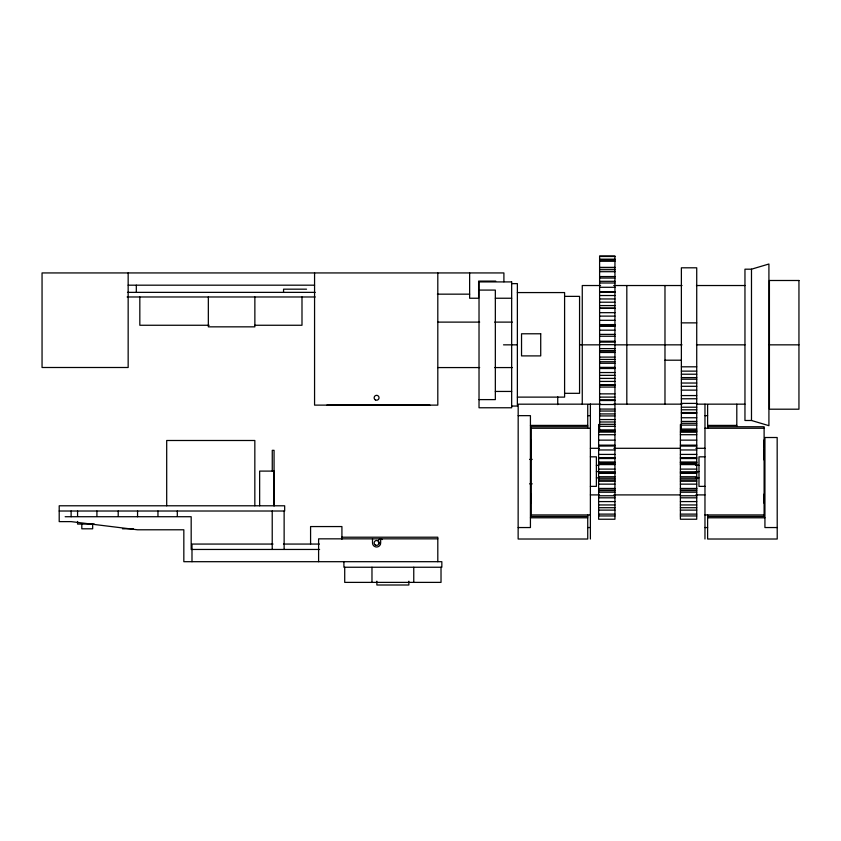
<?xml version="1.0" encoding="UTF-8"?>
<svg xmlns="http://www.w3.org/2000/svg" width="841" height="841" viewBox="0 0 841 841"><rect width="100%" height="100%" fill="white"/><g stroke="black" fill="none" stroke-linecap="round" stroke-linejoin="round"><path stroke-width="1.26" d="M764.112 459.995L764.143 449.178M531.207 448.295L531.239 439.885M764.112 503.317L764.112 494.024M600.611 404.153L518.182 404.185L518.14 539.018L587.733 539.018L587.733 514.944M531.239 494.024L531.239 503.317M378.503 540.069L378.503 542.519L379.995 543.654M378.902 539.554L380.626 538.839L382.361 539.554M751.486 269.194L768.916 264.011L768.916 425.672L751.486 420.489L744.958 420.489L744.958 269.194L751.486 269.194L751.486 420.489M599.601 256.473L614.95 256.473M599.601 259.175L614.95 259.175M599.601 259.974L614.95 259.974M599.601 261.267L614.95 261.267M599.601 267.375L614.95 267.375M599.601 267.627L614.95 267.627M599.601 269.698L614.95 269.698M599.601 271.696L614.95 271.696M599.601 276.552L614.95 276.552M599.601 278.056L614.95 278.056M495.748 281.104L478.613 281.104L478.613 298.24L469.635 298.24L469.635 272.936M599.601 281.304L614.95 281.304M599.601 282.986L614.95 282.986M511.664 283.627L517.373 283.627L517.373 406.056L511.664 406.056M128.158 285.183L314.566 285.183M600.611 285.53L582.266 285.53L582.266 404.153M613.72 285.53L682.019 285.53M696.443 285.53L744.958 285.53M599.601 287.296L614.95 287.296M306.545 289.178L283.554 289.178L283.554 292.363M479.023 290.082L495.338 290.082L495.338 399.612L479.023 399.612M599.601 291.964L614.95 291.964M599.601 292.163L614.95 292.163M127.485 292.363L315.207 292.363M517.373 292.573L564.595 292.573L564.595 397.12L517.373 397.12M437.383 294.161L469.635 294.161M599.601 295.527L614.95 295.527M564.595 296.368L579.565 296.368L579.565 393.325L564.595 393.325M127.149 296.978L315.217 296.978M495.338 298.24L511.664 298.24M599.601 298.965L614.95 298.965M599.601 302.213L614.95 302.213M599.601 305.577L614.95 305.577M599.601 308.121L614.95 308.121M599.601 308.363L614.95 308.363M599.601 312.673L614.95 312.673M599.601 316.121L614.95 316.121M599.601 320.305L614.95 320.305M437.646 322.114L479.664 322.114M494.687 322.114L512.369 322.114M681.378 322.87L696.726 322.87M599.601 324.605L614.95 324.605M599.601 324.857L614.95 324.857M209.136 325.257L139.827 325.257L139.827 296.978M254.918 325.257L301.993 325.257L301.993 296.978M599.601 325.572L614.95 325.572M599.601 326.213L614.95 326.213M599.601 330.177L614.95 330.177M599.601 334.382L614.95 334.382M599.601 336.242L614.95 336.242M599.601 341.215L614.95 341.215M599.601 342.108L614.95 342.108M599.601 344.684L614.95 344.684M503.507 344.842L517.373 344.842M579.565 344.842L599.601 344.842M614.95 344.842L682.019 344.842M696.443 344.842L744.958 344.842M769.41 344.842L798.95 344.842M599.601 348.616L614.95 348.616M599.601 350.634L614.95 350.634M599.601 352.148L614.95 352.148M599.601 352.474L614.95 352.474M599.601 357.089L614.95 357.089M599.601 359.443L614.95 359.443M664.979 360.2L681.452 360.2M599.601 361.735L614.95 361.735M599.601 363.28L614.95 363.28M681.378 366.813L696.726 366.813M599.601 367.38L614.95 367.38M437.646 367.57L479.664 367.57M494.687 367.57L512.369 367.57M599.601 368.316L614.95 368.19M599.601 368.505L614.95 368.505M681.378 371.133L696.726 371.133M599.601 372.542L614.95 372.542M681.378 374.213L696.726 374.213M599.601 375.349L614.95 375.349M681.378 377.598L696.726 377.598M599.601 378.408L614.95 378.408M681.378 379.207L696.726 379.207M599.601 381.425L614.95 381.425M681.378 383.033L696.726 383.033M599.601 384.989L614.95 384.989M599.601 385.136L614.95 385.136M681.378 386.313L696.726 386.313M599.601 387.07L614.95 387.07M681.378 390.129L696.726 390.129M495.338 391.443L511.664 391.443M599.601 393.861L614.95 393.861M681.378 395.564L696.726 395.564M599.601 397.12L614.95 397.12M681.378 398.792L696.726 398.739M599.601 400.095L614.95 400.095M599.601 400.411L614.95 400.411M599.601 400.474L614.95 400.474M681.378 403.396L696.726 403.396M613.72 404.153L682.019 404.153M696.443 404.153L744.958 404.153M599.601 404.521L614.95 404.521M326.844 405.152L429.972 405.152M681.378 407.202L696.726 407.202M599.601 409.073L614.95 409.073M681.378 409.788L696.726 409.788M599.601 411.039L614.95 411.039M681.378 412.563L696.726 412.563M681.378 413.194L696.726 413.194M599.601 413.919L614.95 413.919M518.182 415.654L530.429 415.654L530.429 527.549L518.182 527.549M587.733 415.654L590.382 415.654M704.968 415.654L707.617 415.654M599.601 415.938L614.95 415.938M681.378 417.756L696.726 417.756M599.601 419.554L614.95 419.554M681.378 421.425L696.726 421.425M599.601 421.993L614.95 421.993M681.378 423.296L696.726 423.296M599.601 424.327L614.95 424.327M681.378 425.104L696.726 425.104M530.429 425.409L587.733 425.409M707.617 425.409L736.8 425.409M599.601 426.313L614.95 426.313M587.733 426.755L531.239 426.755L531.239 516.448L587.733 516.448M707.617 426.755L764.112 426.755L764.112 516.448L707.617 516.448M531.239 428.258L590.382 428.258M704.968 428.258L764.112 428.258M681.378 429.068L696.726 429.068M599.601 429.898L614.95 429.898M681.378 430.382L696.726 430.382M599.601 431.097L614.95 431.097M614.95 431.496L599.601 431.496L599.601 256L614.95 256L614.95 519.233L598.624 519.233L598.624 424.453M696.726 431.601L681.378 431.601L681.378 267.806L696.726 267.806L696.726 519.233L680.401 519.233L680.401 424.453M598.624 431.99L614.95 431.99M680.401 431.99L696.726 431.99M598.624 434.713L614.95 434.713M680.401 434.713L696.726 434.713M598.624 440.137L614.95 440.137M680.401 440.137L696.726 440.137M598.624 445.152L614.95 445.152M680.401 445.152L696.726 445.152M598.624 446.066L614.95 446.003M680.401 446.066L696.726 446.108M590.382 448.295L599.496 448.295M613.825 448.295L680.232 448.295M695.854 448.295L704.968 448.295M598.624 449.967L614.95 449.967M680.401 449.967L696.726 449.967M598.624 454.413L614.95 454.413M680.401 454.413L696.726 454.413M590.382 456.831L596.385 456.831L596.385 486.371L590.382 486.371M704.968 456.831L698.976 456.831L698.976 486.371L704.968 486.371M598.624 457.599L614.95 457.599M680.401 457.599L696.726 457.599M598.624 458.524L614.95 458.524M680.401 458.524L696.726 458.524M529.662 459.354L532.216 459.354M598.624 462.003L614.95 462.003M680.401 462.003L696.726 462.003M598.624 462.645L614.95 462.645M680.401 462.645L696.726 462.645M598.624 463.055L614.95 463.055M680.401 463.055L696.726 463.055M598.624 464.589L614.95 464.589M680.401 464.589L696.726 464.589M596.385 465.336L598.697 465.336M695.486 465.336L698.976 465.336M598.624 469.11L614.95 469.11M680.401 469.11L696.726 469.11M596.385 471.601L598.697 471.601M695.486 471.601L698.976 471.601M598.624 471.822L614.95 471.822M680.401 471.822L696.726 471.822M598.624 472.589L614.95 472.589M680.401 472.589L696.726 472.589M598.624 473.241L614.95 473.241M680.401 473.241L696.726 473.241M598.624 476.742L614.95 476.742M680.401 476.742L696.726 476.742M596.385 477.867L598.697 477.867M695.486 477.867L698.976 477.867M598.624 478.235L614.95 478.235M680.401 478.235L696.726 478.235M598.624 479.906L614.95 479.906M680.401 479.906L696.726 479.906M598.624 481.252L614.95 481.252M680.401 481.252L696.726 481.252M529.662 483.848L532.216 483.848M598.624 484.143L614.95 484.143M680.401 484.143L696.726 484.143M598.624 488.453L614.95 488.453M680.401 488.453L696.726 488.453M598.624 488.978L614.95 488.978M680.401 488.978L696.726 488.978M598.624 490.618L614.95 490.618M680.401 490.618L696.726 490.618M598.624 492.216L614.95 492.216M680.401 492.216L696.726 492.216M590.382 494.907L599.496 494.907M613.825 494.907L680.232 494.907M695.854 494.907L704.968 494.907M598.624 495.77L614.95 495.77M680.401 495.77L696.726 495.77M598.624 497.819L614.95 497.819M680.401 497.819L696.726 497.819M598.624 501.583L614.95 501.583M680.401 501.583L696.726 501.583M598.624 504.957L614.95 504.957M680.401 504.957L696.726 504.957M598.624 507.701L614.95 507.701M680.401 507.701L696.726 507.701M598.624 510.119L614.95 510.119M680.401 510.119L696.726 510.119M59.206 511.013L284.668 511.013L284.668 505.788L59.206 505.788L59.206 521.62L71.117 521.62L137.556 529.788L183.832 529.788L183.832 561.693L441.84 561.693L441.84 567.244L343.906 567.244L343.906 561.693M598.624 514.114L614.95 514.114M680.401 514.114L696.726 514.114M531.239 514.944L590.382 514.944M704.968 514.944L764.112 514.944M598.624 515.954L614.95 515.954M680.401 515.954L696.726 515.954M65.167 516.721L191.18 516.721L191.18 549.457L319.601 549.457M530.429 517.793L587.733 517.793M707.617 517.793L764.932 517.793M94.329 524.069L77.572 524.069L77.572 521.462M587.733 527.549L590.382 527.549M704.968 527.549L707.617 527.549M777.168 527.549L764.932 527.549L764.932 437.509L777.168 437.509L777.221 539.018L707.617 539.018L707.617 514.944M122.46 528.8L133.309 528.8M341.782 537.21L437.804 537.21L437.804 561.693M437.804 538.839L318.602 538.839L318.602 561.693M273.02 544.064L191.99 544.064L191.99 561.693M283.48 544.064L319.391 544.064M764.112 439.885L764.143 448.295M531.207 449.178L531.239 459.995M736.8 404.185L736.8 426.187M707.617 404.574L707.617 428.258M704.968 404.185L704.968 539.018M664.979 285.53L664.979 404.153M626.818 285.53L626.818 404.153M590.382 404.027L590.382 539.018M587.733 404.574L587.733 428.258M557.741 396.794L557.741 404.647M503.906 281.798L503.906 272.936L42.05 272.936L42.05 367.496L128.158 367.496L128.158 272.936M441.02 567.244L441.02 582.382L344.715 582.382L344.715 567.244M437.804 272.936L437.804 405.12L314.566 405.12L314.566 272.936M413.761 567.244L413.761 582.382M408.863 581.194L408.863 585L376.873 585L376.873 581.194M380.668 538.839L380.668 542.918A4.079 4.079 0 0 1 376.589 547.007A4.079 4.079 0 0 1 372.51 542.918L372.51 538.839M371.974 567.244L371.974 582.382M341.919 539.281L341.919 526.561L310.581 526.561L310.581 544.064M284.132 511.013L284.132 549.457M272.263 471.097L272.263 450.334L274.061 450.334L274.061 505.788L274.061 471.097L259.648 471.097L259.648 505.788M272.221 511.013L272.221 549.457M254.865 296.978L254.865 326.844L208.337 326.844L208.337 296.978M254.834 505.788L254.834 440.495L166.697 440.495L166.697 505.788M177.304 511.013L177.304 516.237M157.961 511.013L157.961 516.237M137.556 511.013L137.556 516.721M136.316 285.183L136.316 292.363M118.213 511.013L118.213 516.237M96.915 511.013L96.915 516.237M92.668 524.069L92.668 528.8L81.808 528.8L81.808 524.069M77.572 511.013L77.572 516.237M71.117 511.013L71.117 516.721M798.95 280.495L769.41 280.495L769.41 409.199L798.95 409.199L798.95 280.495M511.664 281.914L479.023 281.914L479.023 407.769L511.664 407.769L511.664 281.914M540.721 333.782L521.536 333.782L521.536 355.901L540.721 355.901L540.721 333.782M375.37 545.042A2.449 2.449 0 0 0 379.039 542.918A2.449 2.449 0 0 0 375.37 540.805A2.449 2.449 0 0 0 375.37 545.042M375.37 399.895A2.449 2.449 0 0 0 379.039 397.772A2.449 2.449 0 0 0 375.37 395.648A2.449 2.449 0 0 0 375.37 399.895"/></g></svg>
